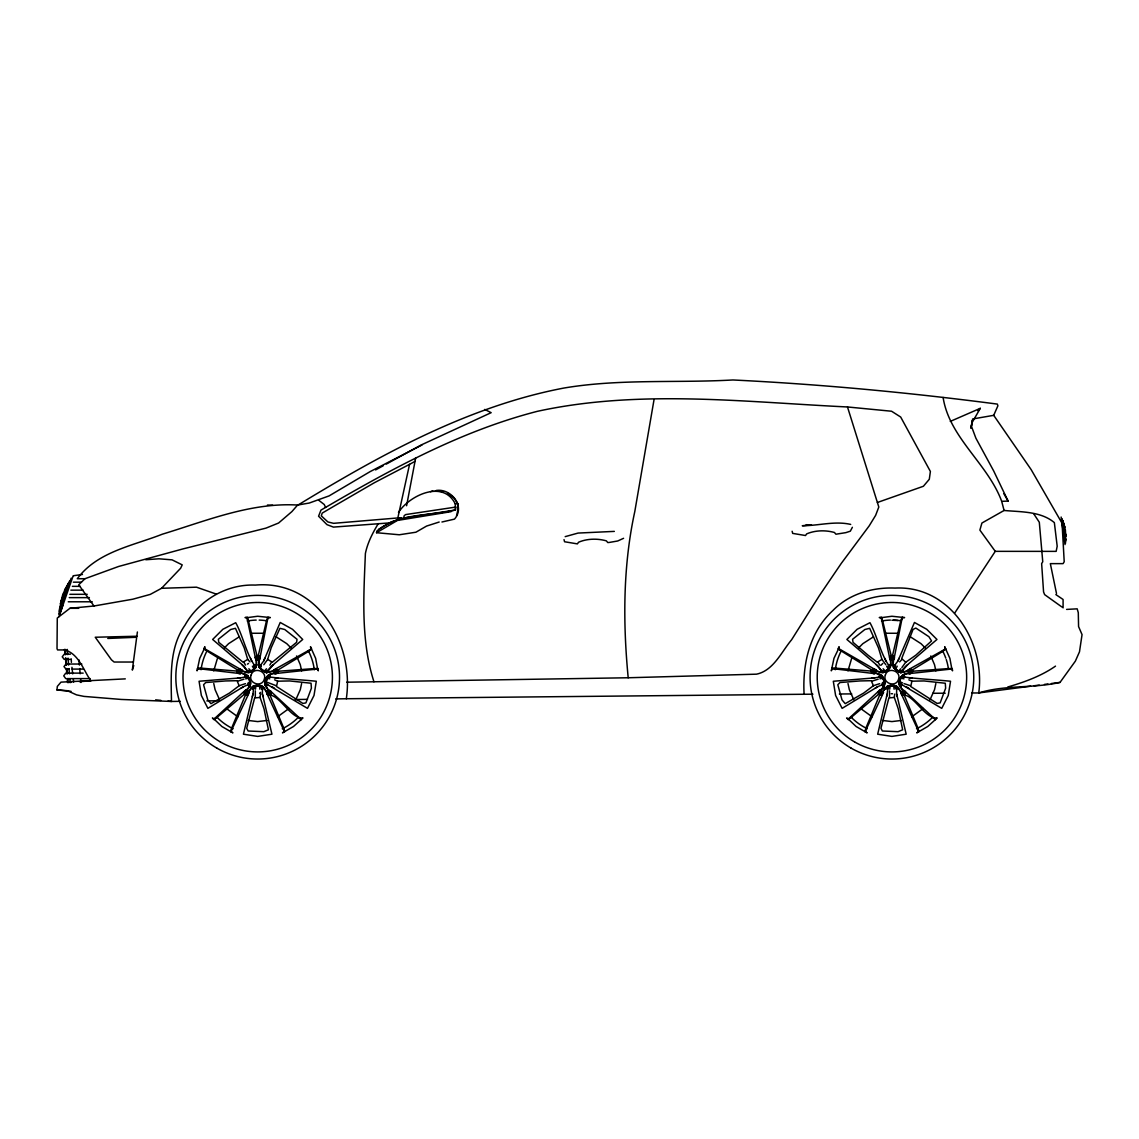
<?xml version="1.0" encoding="UTF-8"?>
<svg xmlns="http://www.w3.org/2000/svg" width="1139" height="1139" viewBox="0 0 1139 1139"><rect width="100%" height="100%" fill="white"/><g stroke="black" fill="none" stroke-linecap="round" stroke-linejoin="round"><path stroke-width="1.5" d="M232.299 727.636L230.79 731.85L249.356 692.341L247.092 691.786L245.853 689.793L214.018 719.036L221.863 726.497L232.897 732.861L230.818 731.281L231.744 727.849L245.497 694.947L244.316 694.292L217.563 716.915L214.018 719.036L212.395 717.969L214.018 719.663L217.563 716.915M866.537 727.636L865.028 731.85L883.608 692.341L881.33 691.786L880.091 689.793L848.256 719.036L856.101 726.497L867.135 732.861L865.056 731.281L865.982 727.849L879.735 694.947L878.553 694.292L851.801 716.915L848.256 719.036L846.633 717.969L848.256 719.663L851.801 716.915M248.573 621.467L247.32 617.167L245.013 617.58L246.949 617.68L248.573 621.467L256.916 655.509L258.254 655.665L266.469 620.954L267.736 617.637L270.356 617.58L257.685 616.256L246.949 617.68L255.264 657.246L258.61 658.983L259.208 667.426L262.582 670.458L266.512 672.722L274.727 670.686L277.403 673.334L317.61 669.006L315.645 658.356L310.463 646.724L311.218 649.23L308.455 651.465L277.987 670.003L278.557 671.227L313.496 668.636L317.61 669.006L318.294 670.828L317.98 668.508L313.496 668.636M882.81 621.467L881.558 617.167L879.251 617.58L881.202 617.68L882.81 621.467L891.154 655.509L892.492 655.665L900.707 620.954L901.974 617.637L904.594 617.58L891.922 616.256L881.202 617.68L889.502 657.246L892.848 658.983L893.446 667.426L896.82 670.458L900.75 672.722L908.965 670.686L911.641 673.334L951.848 669.006L949.883 658.356L944.701 646.724L945.455 649.23L942.693 651.465L912.225 670.003L912.795 671.227L947.748 668.636L951.848 669.006L952.531 670.828L952.218 668.508L947.748 668.636M244.316 694.292L244.002 691.9L247.718 692.469L253.171 685.991L259.464 685.521L262.198 685.991L264.248 687.814L267.295 693.466L269.886 694.947C280.564 696.399 291.399 719.279 302.974 717.969L293.506 726.497L282.472 732.861L284.551 731.281L283.639 727.849L269.886 694.947M878.553 694.292L878.24 691.9L881.97 692.469L887.423 685.991L893.702 685.521L896.436 685.991L898.486 687.814L901.533 693.466L904.124 694.947C914.802 696.399 925.637 719.279 937.212 717.969L927.744 726.497L916.71 732.861L918.803 731.281L917.877 727.849L904.124 694.947M245.568 695.189L247.918 694.747L246.238 691.387L249.612 686.703L249.028 684.61L250.694 682.959L247.918 675.626L240.073 672.437L239.461 668.721L204.394 648.589L199.724 658.356L197.075 670.828L197.944 668.351L201.489 668.166L237.026 671.085L237.296 669.76L207.497 651.309L204.394 648.589L204.906 646.724L203.81 648.789L207.497 651.309M879.806 695.189L882.17 694.747L880.475 691.387L883.85 686.703L883.266 684.61L884.932 682.959L882.17 675.626L874.311 672.437L873.713 668.721L838.646 648.589L833.962 658.356L831.313 670.828L832.182 668.351L835.727 668.166L871.264 671.085L871.534 669.76L841.749 651.309L838.646 648.589L839.144 646.724L838.048 648.789L841.749 651.309M237.026 671.085L239.247 673.092L240.486 672.665L247.633 675.726L250.423 683.115L249.612 686.703L250.708 684.197L249.512 679.855L247.918 675.626L245.198 676.239L246.679 677.207L247.604 676.552L245.568 674.245L245.17 676.993L240.528 677.876L199.069 681.25L201.361 695.488L207.882 708.358L243.404 686.732L249.555 684.041L249.384 686.575L245.184 691.359L244.572 694.277M871.264 671.085L873.485 673.092L874.724 672.665L881.871 675.726L884.661 683.115L883.85 686.703L884.946 684.197L883.75 679.855L882.17 675.626L879.436 676.239L880.917 677.207L881.842 676.552L879.806 674.245L879.408 676.993L874.766 677.876L833.307 681.25L835.613 695.488L842.12 708.358L877.642 686.732L883.793 684.041L883.636 686.575L879.422 691.359L878.81 694.277M245.497 694.947L248.074 693.466L248.06 692.156L253.185 686.304L254.31 687.671L252.929 688.782C251.577 683.998 263.807 683.998 262.454 688.782L262.34 693.722L271.936 734.199L257.685 736.406L243.433 734.199L253.029 693.722L253.684 687.045L254.367 685.621L261.002 685.621L262.454 688.782L264.248 687.814L261.073 685.934L254.296 685.934L251.135 687.814L253.627 689.038M283.07 727.636L284.579 731.85L267.451 694.747L269.146 691.387L264.661 684.197L267.053 676.666L269.815 674.245L275.296 672.437L275.909 668.721L311.573 648.789L307.872 651.309M335.72 698.919L346.313 698.748C354.599 643.293 317.041 579.637 255.335 585.09C226.59 583.908 199.111 600.125 185.088 625.055C169.284 647.279 171.007 675.555 171.491 701.453L180.318 701.325M879.735 694.947L882.326 693.466L882.298 692.156L887.423 686.304L888.548 687.671L887.167 688.782C885.815 683.998 898.045 683.998 896.692 688.782L896.578 693.722L906.174 734.199L891.922 736.406L877.671 734.199L887.267 693.722L887.922 687.045L888.605 685.621L895.24 685.621L896.692 688.782L898.486 687.814L895.325 685.934L888.534 685.934L885.373 687.814L887.865 689.038M917.308 727.636L918.817 731.85L901.689 694.747L903.384 691.387L898.899 684.197L901.291 676.666L904.053 674.245L909.534 672.437L910.146 668.721L945.811 648.789L942.11 651.309M201.874 668.636L197.389 668.508L237.966 673.334L240.642 670.686L248.872 672.722L252.63 670.23L255.962 667.183L256.759 658.983L260.105 657.246L268.049 617.167L266.797 621.467M836.111 668.636L831.641 668.508L872.203 673.334L874.88 670.686L883.109 672.722L886.868 670.23L890.214 667.183L891.011 658.983L894.357 657.246L902.302 617.167L901.034 621.467M346.313 698.748L804.106 694.263C802.34 663.852 809.701 631.818 832.851 610.561C848.897 594.031 872.446 587.112 895.069 588.08C950.339 585.232 985.52 642.424 978.743 692.939L971.695 692.996M271.054 694.292C273.075 685.991 261.301 694.548 269.815 695.189M905.306 694.292C907.327 685.991 895.539 694.548 904.053 695.189M261.742 689.038L262.269 687.002L267.651 692.469L271.367 691.9L301.351 719.663L297.82 716.915M895.994 689.038L896.521 687.002L901.889 692.469L905.605 691.9L935.603 719.663L932.058 716.915M254.011 665.219L256.161 667.426L255.293 668.123L248.686 672.466L246.138 672.451L247.021 670.615C251.05 674.274 255.791 668.721 256.745 664.749L255.962 667.183C246.736 655.979 243.262 636.26 235.716 622.706L222.874 629.283L212.651 639.463L244.23 666.486L247.021 670.615C248.786 675.114 254.937 669.874 255.193 667.411L254.268 666.728L254.723 665.019L256.745 664.749L255.891 658.385L257.115 655.665M888.249 665.219L890.399 667.426L889.531 668.123L882.939 672.466L880.39 672.451L881.259 670.615C885.288 674.274 890.043 668.721 890.983 664.749L890.214 667.183C880.974 655.979 877.514 636.26 869.954 622.706L857.126 629.283L846.889 639.463L878.468 666.486L881.259 670.615C882.981 675.085 889.374 670.059 889.431 667.411L888.505 666.728L888.961 665.019L890.983 664.749L890.129 658.385L891.353 655.665M1063.741 529.663L1063.84 528.154L1065.506 539.829L1063.741 529.663L1064.993 538.719M267.309 692.156L270.185 691.359L267.295 693.466L266.441 692.156L267.679 693.893L271.139 692.298L269.203 690.134L270.484 691.857C268.235 694.89 266.184 695.018 267.992 691.373L270.185 691.359L270.811 694.277M901.547 692.156L904.437 691.359L901.533 693.466L900.678 692.156L901.917 693.893L905.391 692.298L903.455 690.134L904.722 691.857C902.472 694.89 900.422 695.018 902.23 691.373L904.437 691.359L905.049 694.277M236.827 671.227C236.585 673.064 241.61 675.356 240.486 672.665L240.357 669.675L237.382 670.003M871.064 671.227C870.822 673.064 875.848 675.356 874.724 672.665L874.595 669.675L871.62 670.003M249.911 683.642L249 686.191L248.131 685.308L248.772 683.642L249.911 683.642L249.384 686.575M277.987 670.003L275.026 669.675L274.257 670.757L266.683 672.466L266.583 670.714L268.348 670.615C270.071 675.114 256.802 669.874 260.646 665.019L263.636 661.076L280.222 622.464L292.495 629.283L302.718 639.463L271.167 666.557L266.711 671.569L265.33 672.323L259.208 667.426L260.646 665.019L258.624 664.749L260.076 668.123L266.512 672.722L273.445 664.592M884.149 683.642L883.238 686.191L882.383 685.308L883.01 683.642L884.149 683.642L883.636 686.575M912.225 670.003L909.264 669.675L908.509 670.757L900.921 672.466L900.821 670.714L902.586 670.615C904.309 675.114 891.04 669.874 894.884 665.019L897.874 661.076L914.46 622.464L926.733 629.283L936.956 639.463L905.42 666.557L900.949 671.569L899.568 672.323L893.446 667.426L894.884 665.019L892.862 664.749L894.314 668.123L900.75 672.722L907.683 664.592M260.076 697.438L254.638 697.936L246.707 728.262L248.131 730.996L263.807 731.679L268.42 729.8L264.049 708.928L260.076 697.438L260.418 694.121M894.314 697.438L888.876 697.936L880.945 728.262L882.369 730.996L898.059 731.679L902.658 729.8L898.287 708.928L894.314 697.438L894.67 694.121M71.045 691.345L56.95 689.921L57.334 686.39L60.993 682.133L125.29 678.872M255.321 690.832L255.293 697.438M889.559 690.832L889.545 697.438M237.296 669.76L240.471 669.205L240.486 672.665M871.534 669.76L874.709 669.205L874.724 672.665M247.021 670.615L248.8 670.714L249.156 671.796L248.202 671.953L241.924 664.592M881.259 670.615L883.038 670.714L883.394 671.796L882.454 671.953L876.162 664.592M255.506 689.18L255.848 686.39M889.744 689.18L890.086 686.39M137.392 631.988L132.323 670.088L133.761 665.575M258.453 655.509C264.405 659.581 253.584 661.859 255.677 657.061L256.916 655.509M892.705 655.509C898.643 659.581 887.822 661.859 889.915 657.061L891.154 655.509M254.268 666.728L255.136 666.87L255.407 664.849M888.505 666.728L889.374 666.87L889.644 664.849M241.112 670.757L242.052 669.832L239.788 669.561L237.923 672.878L239.062 673.533L241.112 670.757L246.209 672.195L248.202 671.953L248.8 670.714M875.35 670.757L876.29 669.832L874.026 669.561L872.161 672.878L873.314 673.533L875.35 670.757L880.447 672.195L882.454 671.953L883.038 670.714M654.014 399.775L634.793 511.568C622.933 565.855 622.891 622.663 628.201 677.762L756.51 674.174C773.466 670.657 781.425 651.935 791.619 639.748L819.268 595.811L841.265 563.421L869.199 525.862L875.635 515.355L878.81 507.026L847.487 406.965C744.564 402.039 639.136 389.139 537.323 411.336C459.985 431.197 389.453 470.051 320.97 510.101L318.578 516.223L326.978 524.652L333.428 527.101L391.745 522.744M255.193 667.411L255.948 664.806L255.264 665.802M889.431 667.411L890.185 664.806L889.502 665.802M406.595 505.73L415.678 457.878M59.057 611.173L61.463 599.997L61.634 601.677M213.748 670.871L217.307 658.755M301.621 683.514L300.283 689.693L295.784 699.802M847.986 670.871L851.545 658.755M935.859 683.514L934.521 689.693L930.022 699.802M409.556 464.342L374.318 482.751L334.297 506.001L322.209 513.105L321.312 515.867L327.89 521.947L333.585 523.328L397.838 517.946L409.556 464.342L415.009 461.366M61.449 602.332L63.115 595.071L68.966 582.712L62.816 594.33L60.495 603.599L63.058 597.477M270.199 676.993L270.185 676.239C265.828 673.918 264.718 681.606 265.458 683.642L266.597 683.642L267.238 685.308C262.34 684.838 265.885 678.816 267.053 676.666C283.127 678.915 299.97 679.599 316.3 681.25L314.008 695.488L307.487 708.358L267.693 684.71C261.571 691.416 267.765 669.034 270.185 676.239L268.69 677.207L268.291 676.438L269.915 674.487L276.122 673.092L278.343 671.085M904.451 676.993L904.423 676.239C900.066 673.918 898.956 681.606 899.696 683.642L900.835 683.642L901.476 685.308C896.578 684.838 900.123 678.816 901.291 676.666C917.365 678.915 934.208 679.599 950.538 681.25L948.246 695.488L941.739 708.358L901.931 684.71C895.809 691.416 902.017 669.034 904.423 676.239L902.928 677.207L902.529 676.438L904.152 674.487L910.374 673.092L912.581 671.085M240.5 677.947L237.538 678.118M852.385 527.286L850.32 531.187L845.836 532.639L835.912 534.219L834.46 532.497C825.633 530.005 815.197 530.219 806.683 533.878L805.515 535.529L792.687 533.394L792.132 531.258M874.738 677.947L871.776 678.118M252.345 696.641L253.1 693.765M886.583 696.641L887.338 693.765M278.557 671.227C278.784 673.064 273.773 675.356 274.883 672.665L274.898 669.205L278.073 669.76M912.795 671.227C913.022 673.064 908.011 675.356 909.121 672.665L909.136 669.205L912.311 669.76M439.184 522.032L426.598 526.061L415.92 532.212L399.305 534.775L376.525 532.71L377.066 530.831C399.262 512.621 429.147 516.323 455.5 509.959L455.258 503.879C443.27 479.405 409.556 495.266 398.479 512.422M277.674 681.179L276.478 686.504L302.86 703.418L305.907 702.905L311.403 688.198L311.047 683.243L289.833 680.951L277.674 681.179L274.627 679.826M911.912 681.179L910.716 686.504L937.098 703.418L940.145 702.905L945.641 688.198L945.285 683.243L924.071 680.951L911.912 681.179L908.865 679.826M247.718 659.41L244.187 647.792L235.446 628.315L230.619 629.511L218.332 639.292L218.788 642.339L243.02 662.2L247.718 659.41L249.954 661.887M881.956 659.41L878.425 647.792L869.683 628.315L864.857 629.511L852.57 639.292L853.026 642.339L868.132 655.267L877.272 662.2L881.956 659.41L885.829 664.763M261.799 687.999L262.269 687.002L261.415 686.575L261.073 687.671L262.454 688.782M896.051 687.999L896.521 687.002L895.653 686.575L895.311 687.671L896.692 688.782M274.257 670.757L276.122 673.092L275.026 669.675L273.559 670.23L275.595 669.561L276.663 672.85L274.613 673.491L276.307 673.533C278.699 668.92 271.481 667.995 274.883 672.665M908.509 670.757L910.374 673.092L909.264 669.675L907.797 670.23L909.833 669.561L910.901 672.85L908.851 673.491L910.545 673.533C912.951 668.92 905.719 667.995 909.121 672.665M456.554 515.782L458.092 509.048L457.921 503.794L453.863 497.771L447.513 493.215M59.755 609.151L65.735 591.995L59.755 609.151L60.865 607.628M62.431 602.83L65.45 594.302L64.823 596.096M239.745 669.163L238.72 672.85L240.756 673.491L239.247 673.092L240.357 669.675L241.824 670.23L240.471 669.205L239.347 669.476L238.45 673.135M873.983 669.163L872.958 672.85L874.994 673.491L873.485 673.092L874.595 669.675L876.062 670.23L874.709 669.205L873.585 669.476L872.688 673.135M69.906 581.488L69.664 580.691M60.495 603.599L68.966 582.712M71.173 578.142L58.644 614.12M73.181 575.764L59.869 613.964M62.303 603.442L63.115 601.079M1062.943 521.847L1065.734 536.198L1065.406 530.005L1062.943 521.847L1065.734 536.198M63.513 599.897L64.382 597.363M58.929 616.683L62.787 605.507M270.868 691.772L267.48 694.235M905.106 691.772L901.732 694.235M266.227 671.796L267.167 671.953L267.366 670.871M900.465 671.796L901.405 671.953L901.604 670.871M239.176 685.721L229.48 693.053L210.971 703.66L207.754 699.859L203.568 684.724L205.732 682.532L225.55 680.951L237.012 680.709L239.176 685.721L245.455 683.656M873.414 685.721L863.718 693.053L845.209 703.66L841.992 699.859L837.806 684.724L839.97 682.532L859.788 680.951L871.25 680.709L873.414 685.721L879.692 683.656M252.929 688.782L253.684 687.045L254.31 687.671M887.167 688.782L887.922 687.045L888.548 687.671M244.515 691.772L246.166 690.134L244.899 691.857L247.69 693.893L248.943 692.156L247.476 694.662L246.309 692.854L244.23 692.298L247.889 694.235M878.753 691.772L880.404 690.134L879.137 691.857L881.928 693.893L883.181 692.156L881.728 694.662L880.547 692.854L878.468 692.298L882.127 694.235M264.789 658.314L263.636 661.076M899.041 658.314L897.874 661.076M268.932 690.974L265.985 686.575L265.601 684.582L266.597 683.642M903.184 690.974L900.223 686.575L899.838 684.582L900.835 683.642M972.606 418.981L993.706 415.336L997.906 405.783L997.323 404.089C909.534 392.628 821.376 384.299 732.918 379.97C676.58 383.16 619.616 378.604 563.777 388.072C468.101 406.338 380.867 454.66 298.418 504.791M255.136 666.87L256.489 664.735M889.374 666.87L890.726 664.735M63.585 595.868L67.386 587.254M246.679 677.207L246.935 675.868L245.469 674.487M880.917 677.207L881.173 675.868L879.707 674.487M248.587 685.849L249.028 684.98C252.26 683.272 249.783 675.213 245.198 676.239M882.825 685.849L883.266 684.98C886.498 683.272 884.021 675.213 879.436 676.239M69.507 581.203L64.482 590.443L68.952 583.367M258.254 655.665L259.478 658.385L258.88 664.735L260.247 666.87L261.358 665.219M892.492 655.665L893.716 658.385L893.133 664.735L894.485 666.87L895.61 665.219M895.838 668.678L897.205 666.201M245.17 676.993L246.935 675.868L247.604 676.552M879.408 676.993L881.173 675.868L881.842 676.552M263.778 664.763L267.651 659.41L271.182 647.792L279.923 628.315L284.764 629.511L297.037 639.292L296.581 642.339L272.349 662.2L267.651 659.41M269.843 665.105L271.523 662.215M905.761 662.215L901.661 658.613L913.065 629.426L915.813 628.045L928.911 636.715L931.545 640.944L915.728 655.267L905.761 662.215L901.86 667.554M378.305 523.584C372.695 532.91 367.555 542.748 365.391 553.497C363.668 596.195 360.664 640.616 373.962 681.777L628.201 677.762M954.781 612.939L995.258 551.347L1056.152 551.376L1057.191 546.236L1054.358 522.616C1040.804 511.197 1020.985 512.023 1004.085 510.471L981.918 523.029L979.882 530.105L995.258 551.347M950.268 421.402L980.295 408.332L972.222 422.384L970.912 428.264L972.421 419.949L971.425 426.214L975.881 438.173L993.692 470.962L1008.115 501.103L1001.694 501.317C987.826 463.73 949.257 437.632 943.12 397.483M1062.787 520.808L1064.837 527.329L1062.744 520.48M880.931 665.276L882.796 663.425M249.156 671.796L246.209 672.195M883.394 671.796L880.447 672.195M1030.624 686.219L978.743 692.939C1005.267 684.724 1033.215 688.526 1060.025 682.403L1075.344 661.161L1079.487 651.821L1082.05 634.622L1078.576 626.578L1078.291 612.668L1077.181 608.838L1066.617 609.408M65.735 673.121L63.741 675.854L65.735 678.602M246.024 693.238L247.391 691.373L246.437 690.974M880.262 693.238L881.629 691.373L880.675 690.974M268.291 676.438L270 675.014L267.765 676.552L268.69 677.207M902.529 676.438L904.252 675.014L902.003 676.552L902.928 677.207M64.24 654.199L62.246 656.804L64.24 659.41M267.238 685.308L265.458 683.642L265.985 686.575M901.476 685.308L899.696 683.642L900.223 686.575M65.977 664.037L63.983 666.571L65.977 669.091M422.056 444.936L370.147 471.603L329.143 495.878L309.253 503.039L297.606 505.047L291.911 511.582L278.599 523.015L266.013 528.112L183.279 548.827L118.641 566.467L84.969 578.726L78.733 584.791L93.982 606.005L132.836 599.199L150.277 594.401L161.553 588.293L180.645 568.247L182.212 564.873L172.074 559.847L158.933 558.793L145.778 559.747M899.653 661.887L901.889 659.41M267.651 692.469L269.146 691.387M901.889 692.469L903.384 691.387M264.575 670.843L266.512 668.778M898.828 670.843L900.75 668.778M252.274 688.526L253.57 687.999M886.512 688.526L887.808 687.999M224.141 648.119L228.612 643.649L239.247 636.815M288.993 708.501L277.517 716.815M858.379 648.119L862.864 643.649L873.485 636.815M923.231 708.501L911.755 716.815M253.954 686.575L251.819 688.241L252.958 687.842M888.192 686.575L886.057 688.241L887.196 687.842M259.578 693.295L260.56 692.384M623.588 538.306L617.722 540.982L609.792 542.363L607.799 542.577L606.347 540.854C597.505 538.363 587.083 538.562 578.569 542.235L577.388 543.887L564.574 541.751L564.019 539.615M977.703 410.652L980.295 408.332M271.965 686.732L274.542 688.298M906.217 686.732L908.78 688.298M565.186 536.64L578.085 533.066L614.334 531.386M240.642 670.686L240.073 672.437M874.88 670.686L874.311 672.437M247.676 684.71L249.768 684.582M881.913 684.71L884.006 684.582M93.982 606.005L69.92 608.311L57.277 618.036L57.021 648.675L57.576 649.928L65.848 649.928M260.19 667.411L260.333 666.116L261.102 666.728L259.407 667.183L258.88 664.735M894.428 667.411L894.571 666.116L895.339 666.728L893.645 667.183L893.133 664.735M255.592 657.644L259.365 657.36L259.393 659.951L259.421 657.815L255.962 657.815L255.976 659.951L255.264 657.246L259.777 657.644M889.844 657.644L893.602 657.36L893.645 659.951L893.659 657.815L890.2 657.815L890.214 659.951L889.502 657.246L894.015 657.644M266.583 670.714L266.711 671.569L268.348 670.615M900.821 670.714L900.949 671.569L902.586 670.615M247.434 664.165L248.544 663.425M256.688 659.438L258.453 659.168M890.926 659.438L892.691 659.168M1055.511 666.116C1041.188 676.11 1024.431 682.133 1007.773 686.988M376.525 532.71L397.426 520.452L451.129 511.653M240.842 688.298L243.404 686.732M875.079 688.298L877.642 686.732M262.283 693.765L263.038 696.641M896.521 693.765L897.276 696.641M378.732 529.336L390.948 522.061L402.01 518.231L399.86 518.416L400.8 518.273M269.915 674.487L267.765 676.552M904.152 674.487L902.003 676.552M251.335 687.984L253.684 687.045M885.572 687.984L887.922 687.045M375.585 469.923L383.259 465.737M386.32 464.057L421.587 444.794L491.151 412.674L484.716 409.428M434.728 491.35L436.493 490.439C451.514 488.375 465.623 506.741 454.475 519.128L441.946 522.004M269.274 675.982L270.142 675.555M903.512 675.982L904.38 675.555M276.919 673.135L275.624 669.163M911.157 673.135L909.876 669.163M265.458 683.642L265.601 684.582L267.693 684.71M899.696 683.642L899.838 684.582L901.931 684.71M237.695 681.179L243.988 679.157M871.933 681.179L878.226 679.157M1065.278 535.287L1063.385 524.937M430.556 491.692L432.834 490.738M248.131 685.308L249.028 684.98M261.415 686.575L264.034 687.984M882.383 685.308L883.266 684.98M895.653 686.575L898.287 687.984M877.386 502.484L923.387 486.268L929.296 479.277L930.392 471.461L900.678 417.031L891.566 411.236L847.487 406.965M274.357 671.782L276.549 671.07M908.595 671.782L910.787 671.07M248.202 671.953L246.437 671.711L247.96 671.255M882.454 671.953L880.689 671.711L882.198 671.255M297.606 505.047C250.879 502.285 206.344 520.822 162.308 534.205C132.75 545.837 97.385 551.618 77.295 578.726L84.969 578.726M247.391 691.373L248.074 693.466L245.184 691.359L248.06 692.156M881.629 691.373L882.326 693.466L879.422 691.359L882.298 692.156M256.759 658.983L259.478 658.385L255.891 658.385L258.695 659.438M891.011 658.983L893.716 658.385L890.129 658.385L892.933 659.438M267.096 720.46L257.685 721.585L248.274 720.46M901.333 720.46L891.922 721.585L882.511 720.46M245.611 678.816L248.373 678.274M879.849 678.816L882.611 678.274M246.138 676.609L247.078 676.438M880.39 676.609L881.315 676.438M267.409 671.255L268.719 671.213M901.647 671.255L902.971 671.213M260.247 666.87L261.102 666.728M894.485 666.87L895.339 666.728M73.807 575.679L82.449 574.469M266.711 671.569L268.932 671.711L267.779 671.369M900.949 671.569L903.17 671.711L902.017 671.369M1034.084 685.763L1039.281 685.094M1044.463 684.411L1047.923 683.97M1051.382 683.514L1060.025 682.403M809.786 524.979L802.269 525.748C818.471 525.777 834.773 520.737 850.691 524.41M79.317 681.677L91.006 680.837M71.615 682.19L67.585 682.489L67.272 679.015M71.031 682.418L70.162 682.489L69.863 679.015M251.363 633.256L264.006 633.256M885.615 633.256L898.244 633.256M455.258 503.879L458.092 503.723M251.733 661.076L250.58 658.314M885.9 661.09L884.818 658.314M107.778 638.452L135.683 637.299M397.838 517.946L401.085 517.818M268.434 675.868L270.185 676.239M902.672 675.868L904.423 676.239M161.553 588.293L196.492 587.183L216.396 594.131M346.683 682.204L373.962 681.777M206.814 700.912L219.172 700.727M295.101 699.545L307.459 699.36M804.106 694.263L812.919 694.192M839.386 693.993L851.73 693.893M932.884 693.281L945.228 693.195M73.337 582.171L81.467 582.171M72.369 586.343L80.157 586.343M70.846 590.144L83.104 590.144M69.863 594.316L87.233 594.316M69.251 597.633L89.397 597.633M68.269 601.791L92.273 601.791M69.92 608.311L78.705 608.311M65.35 654.199L70.376 654.199M65.35 659.41L70.376 659.41M132.58 662.03L114.114 662.03L111.465 659.823L95.263 637.242L136.965 636.231M67.101 664.037L81.809 664.037M67.101 669.091L69.294 669.091M72.113 669.091L83.418 669.091M66.845 673.121L83.175 673.121M66.845 678.602L90.123 678.602M267.437 505.047L272.648 505.161M811.438 524.851L806.198 524.709M891.225 693.708L892.563 693.751M891.922 620.214L897.916 620.527M56.95 689.921L67.329 690.704L76.541 694.875L83.944 696.399L121.19 699.446L171.491 701.453L167.96 701.097M909.107 677.947L912.083 678.118M274.869 677.947L277.845 678.118M436.792 491.051L442.672 491.521M155.63 699.859L160.912 700.4M901.405 671.953L903.412 672.195M267.167 671.953L269.174 672.195M880.888 671.213L881.842 671.369M246.65 671.213L247.604 671.369M901.234 678.274L904.01 678.816M266.996 678.274L269.772 678.816M888.904 666.044L889.872 666.557M254.666 666.044L255.634 666.557M910.445 685.721L904.167 683.656M276.208 685.721L265.857 681.791M64.311 649.928C78.278 653.031 83.361 669.903 90.607 680.51M873.058 671.07L875.265 671.782M238.82 671.07L241.027 671.782M896.293 687.714L897.803 688.241L896.521 687.002M262.055 687.714L263.565 688.241L262.269 687.002M880.475 691.387L881.97 692.469M246.238 691.387L247.718 692.469M900.095 681.791L902.658 682.973M900.066 684.041L900.921 684.439M265.828 684.041L266.683 684.439M879.479 675.555L880.575 676.281M245.241 675.555L246.323 676.281M883.01 683.642L883.793 684.041M248.772 683.642L249.555 684.041M881.173 675.868L879.607 675.014L880.333 675.982M246.935 675.868L245.369 675.014L246.095 675.982M910.36 636.815L920.995 643.649L925.466 648.119M872.104 716.815L860.614 708.501M276.122 636.815L286.757 643.649L291.228 648.119M237.852 716.815L226.376 708.501M1055.853 594.586L1063.086 599.484L1063.086 607.899M318.649 500.178L324.259 504.534L325.597 507.453M1061.947 607.016L1044.634 594.629L1043.566 591.924L1041.644 563.634L1042.755 561.741L1039.309 522.26L1033.699 513.746M1065.705 541.21L1065.264 537.693M882.554 686.874L884.96 688.924M883.109 668.778L885.031 670.843M248.872 668.778L250.794 670.843M902.23 691.373L903.583 693.238M267.992 691.373L269.345 693.238M893.987 666.557L893.674 664.806L894.571 666.116M259.749 666.557L259.421 664.806L260.333 666.116M993.706 415.336L1031.151 469.61L1062.075 523.285L1064.21 561.741L1063.086 563.634L1050.343 563.634L1056.508 593.519M1003.843 493.714L1008.115 501.103M878.098 662.215L879.764 665.105M243.86 662.215L245.526 665.105M909.534 672.437L908.965 670.686M275.296 672.437L274.727 670.686M886.655 666.201L888.021 668.678M252.402 666.201L253.783 668.678M930.791 655.979L934.521 664.692L935.859 670.871M853.823 699.802L849.338 689.693L847.986 683.514M296.553 655.979L300.283 664.692L301.621 670.871M219.585 699.802L215.1 689.693L213.748 683.514M900.579 684.61L901.034 685.849M266.341 684.61L266.797 685.849M899.838 684.582L900.622 686.191L900.593 684.98M265.601 684.582L266.369 686.191L266.355 684.98M888.961 665.019L889.274 666.116M254.723 665.019L255.036 666.116M1001.694 501.317L1004.085 510.471M894.215 664.849L894.357 665.802M259.963 664.849L260.119 665.802M1063.84 528.154L1065.506 539.829M1063.086 525.065L1062.118 518.658M1062.231 524.495L1061.135 517.035M1062.972 524.766L1065.591 543.132M1061.705 521.05L1065.05 544.599M893.773 686.39L894.115 689.18M259.535 686.39L259.877 689.18M71.956 667.283L72.711 673.889M73.28 678.83L73.651 682.133M78.933 659.851L79.403 665.076M79.702 668.565L80.157 673.79M80.613 679.015L80.926 682.489M67.272 649.401L67.728 654.626M68.027 658.1L68.639 665.076M68.952 668.565L69.408 673.79M65.208 649.401L65.663 654.626M65.962 658.1L66.575 665.076M66.888 668.565L67.343 673.79M67.799 679.015L68.098 682.489M64.681 649.401L65.151 654.626M65.45 658.1L66.062 665.076M66.361 668.565L66.817 673.79M894.884 665.019L894.941 666.044M260.646 665.019L260.703 666.044M71.216 658.798L71.401 662.343M1065.563 533.792L1065.648 540.868M891.922 657.36L891.922 659.666M257.685 657.36L257.685 659.666M298.076 717.584A57.121 57.121 0 0 1 282.273 728.746M233.096 728.746A57.121 57.121 0 0 1 217.293 717.584M201.048 669.732A57.121 57.121 0 0 1 206.785 651.266M247.277 621.026A57.121 57.121 0 0 1 256.19 620.086M259.179 620.086A57.121 57.121 0 0 1 266.626 620.769M308.584 651.266A57.121 57.121 0 0 1 314.321 669.732M932.314 717.584A57.121 57.121 0 0 1 916.511 728.746M867.334 728.746A57.121 57.121 0 0 1 851.531 717.584M835.3 669.732A57.121 57.121 0 0 1 841.038 651.266M881.515 621.026A57.121 57.121 0 0 1 890.427 620.086M893.417 620.086A57.121 57.121 0 0 1 900.864 620.769M942.821 651.266A57.121 57.121 0 0 1 945.769 658.128M946.253 659.538A57.121 57.121 0 0 1 948.346 668.251M266.868 680.638A3.431 3.431 0 0 1 267.323 679.385M248.444 682.418A3.431 3.431 0 0 1 247.789 683.585M882.682 682.418A3.431 3.431 0 0 1 882.027 683.585M455.714 507.083L455.258 510.044L403.647 518.103L404.203 515.64L405.698 514.572L455.714 507.083M251.107 675.057C248.003 683.414 261.87 687.913 264.262 679.328C267.366 670.985 253.499 666.472 251.107 675.057M885.345 675.057C882.241 683.414 896.108 687.913 898.514 679.328C901.604 670.985 887.751 666.472 885.345 675.057M216.766 748.067A81.837 81.837 0 0 0 339.522 677.192A81.837 81.837 0 0 0 216.766 606.318A81.837 81.837 0 0 0 216.766 748.067M851.004 748.067A81.837 81.837 0 0 0 973.76 677.192A81.837 81.837 0 0 0 851.004 606.318A81.837 81.837 0 0 0 851.004 748.067M220.325 741.902A74.733 74.733 0 0 0 332.417 677.192A74.733 74.733 0 0 0 220.325 612.483A74.733 74.733 0 0 0 220.325 741.902M854.563 741.902A74.733 74.733 0 0 0 966.655 677.192A74.733 74.733 0 0 0 854.563 612.483A74.733 74.733 0 0 0 854.563 741.902"/></g></svg>
